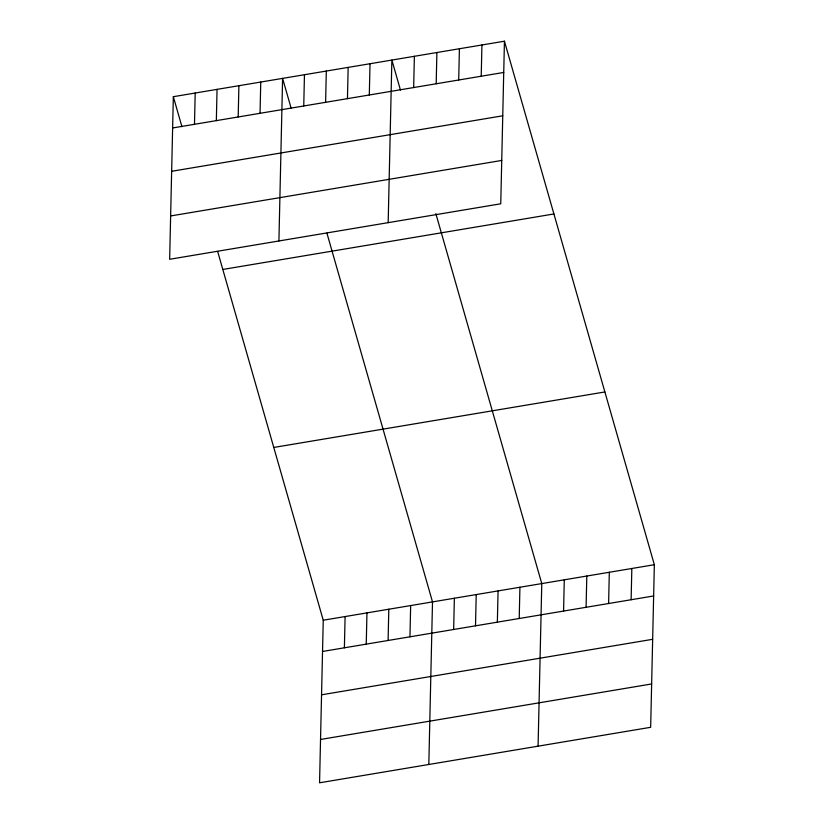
<?xml version="1.0" encoding="UTF-8"?>
<svg xmlns="http://www.w3.org/2000/svg" width="824" height="824" viewBox="0 0 824 824"><rect width="100%" height="100%" fill="white"/><g stroke="black" fill="none" stroke-linecap="round" stroke-linejoin="round"><path stroke-width="1.24" d="M173.339 96.696L169.651 259.282L500.755 203.786L504.442 41.2L173.339 96.696L181.929 126.69M194.485 124.29L195.195 93.04M216.341 120.623L217.052 89.373M238.188 116.967L238.898 85.706M260.044 113.3L260.755 82.05M278.914 240.969L282.601 78.383L291.191 108.377M303.747 105.977L304.458 74.727M325.604 102.31L326.314 71.06M217.66 251.464L323.245 620.215L319.558 782.8L650.661 727.304L654.349 564.718L504.442 41.2M347.45 98.653L348.161 67.393M344.391 647.808L345.102 616.548M369.307 94.987L370.017 63.736M366.247 644.141L366.958 612.891M388.176 222.655L391.863 60.07L400.454 90.063M388.094 640.475L388.804 609.224M413.669 87.55L414.379 56.3M409.95 636.818L410.661 605.558M436.184 83.78L436.895 52.52M428.82 764.487L432.507 601.901L326.922 233.151M458.7 80L459.411 48.75M453.653 629.485L454.364 598.234M481.216 76.23L481.927 44.97M475.51 625.828L476.221 594.578M497.356 622.161L498.067 590.911M519.213 618.505L519.923 587.244M538.082 746.173L541.77 583.588L435.844 213.632M563.575 611.068L564.286 579.808M586.091 607.288L586.801 576.038M608.606 603.518L609.317 572.258M631.122 599.738L631.833 568.488M172.638 127.957L503.732 72.45M171.65 171.289L502.753 115.793M170.64 215.95L501.734 160.443M222.81 269.458L553.913 213.962M273.784 447.453L604.878 391.956M323.245 620.215L654.349 564.718M322.534 651.465L653.638 595.968M321.556 694.807L652.649 639.311M320.546 739.458L651.64 683.961"/></g></svg>
